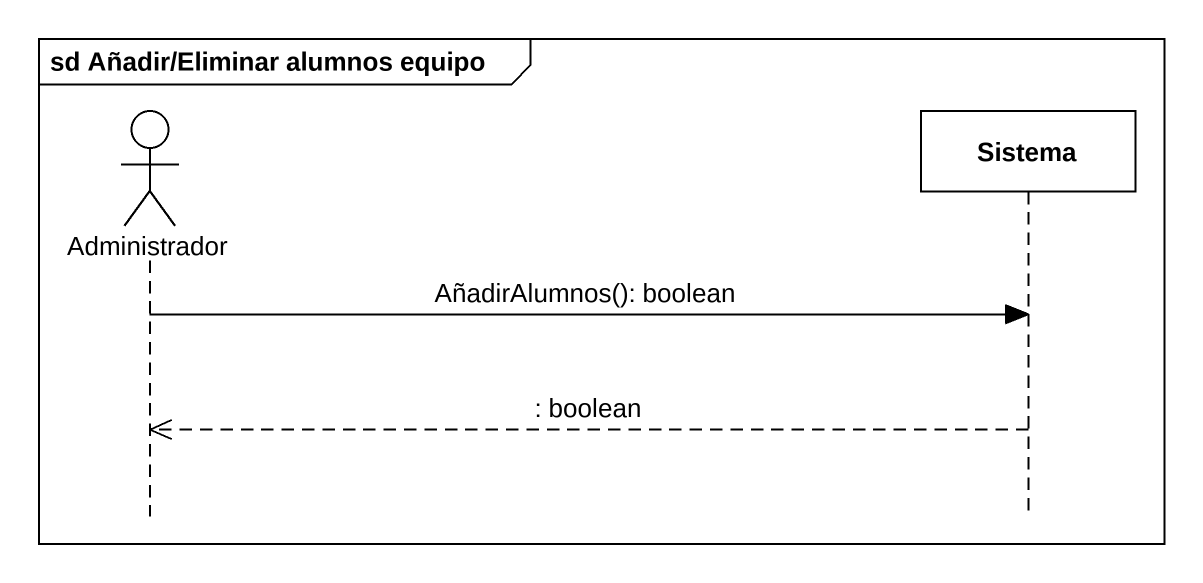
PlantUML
@startuml
mainframe sd Añadir/Eliminar alumnos equipo
hide footbox
actor Administrador
participant Sistema

Administrador -> Sistema : AñadirAlumnos(): boolean
Sistema -->> Administrador : : boolean
@enduml
